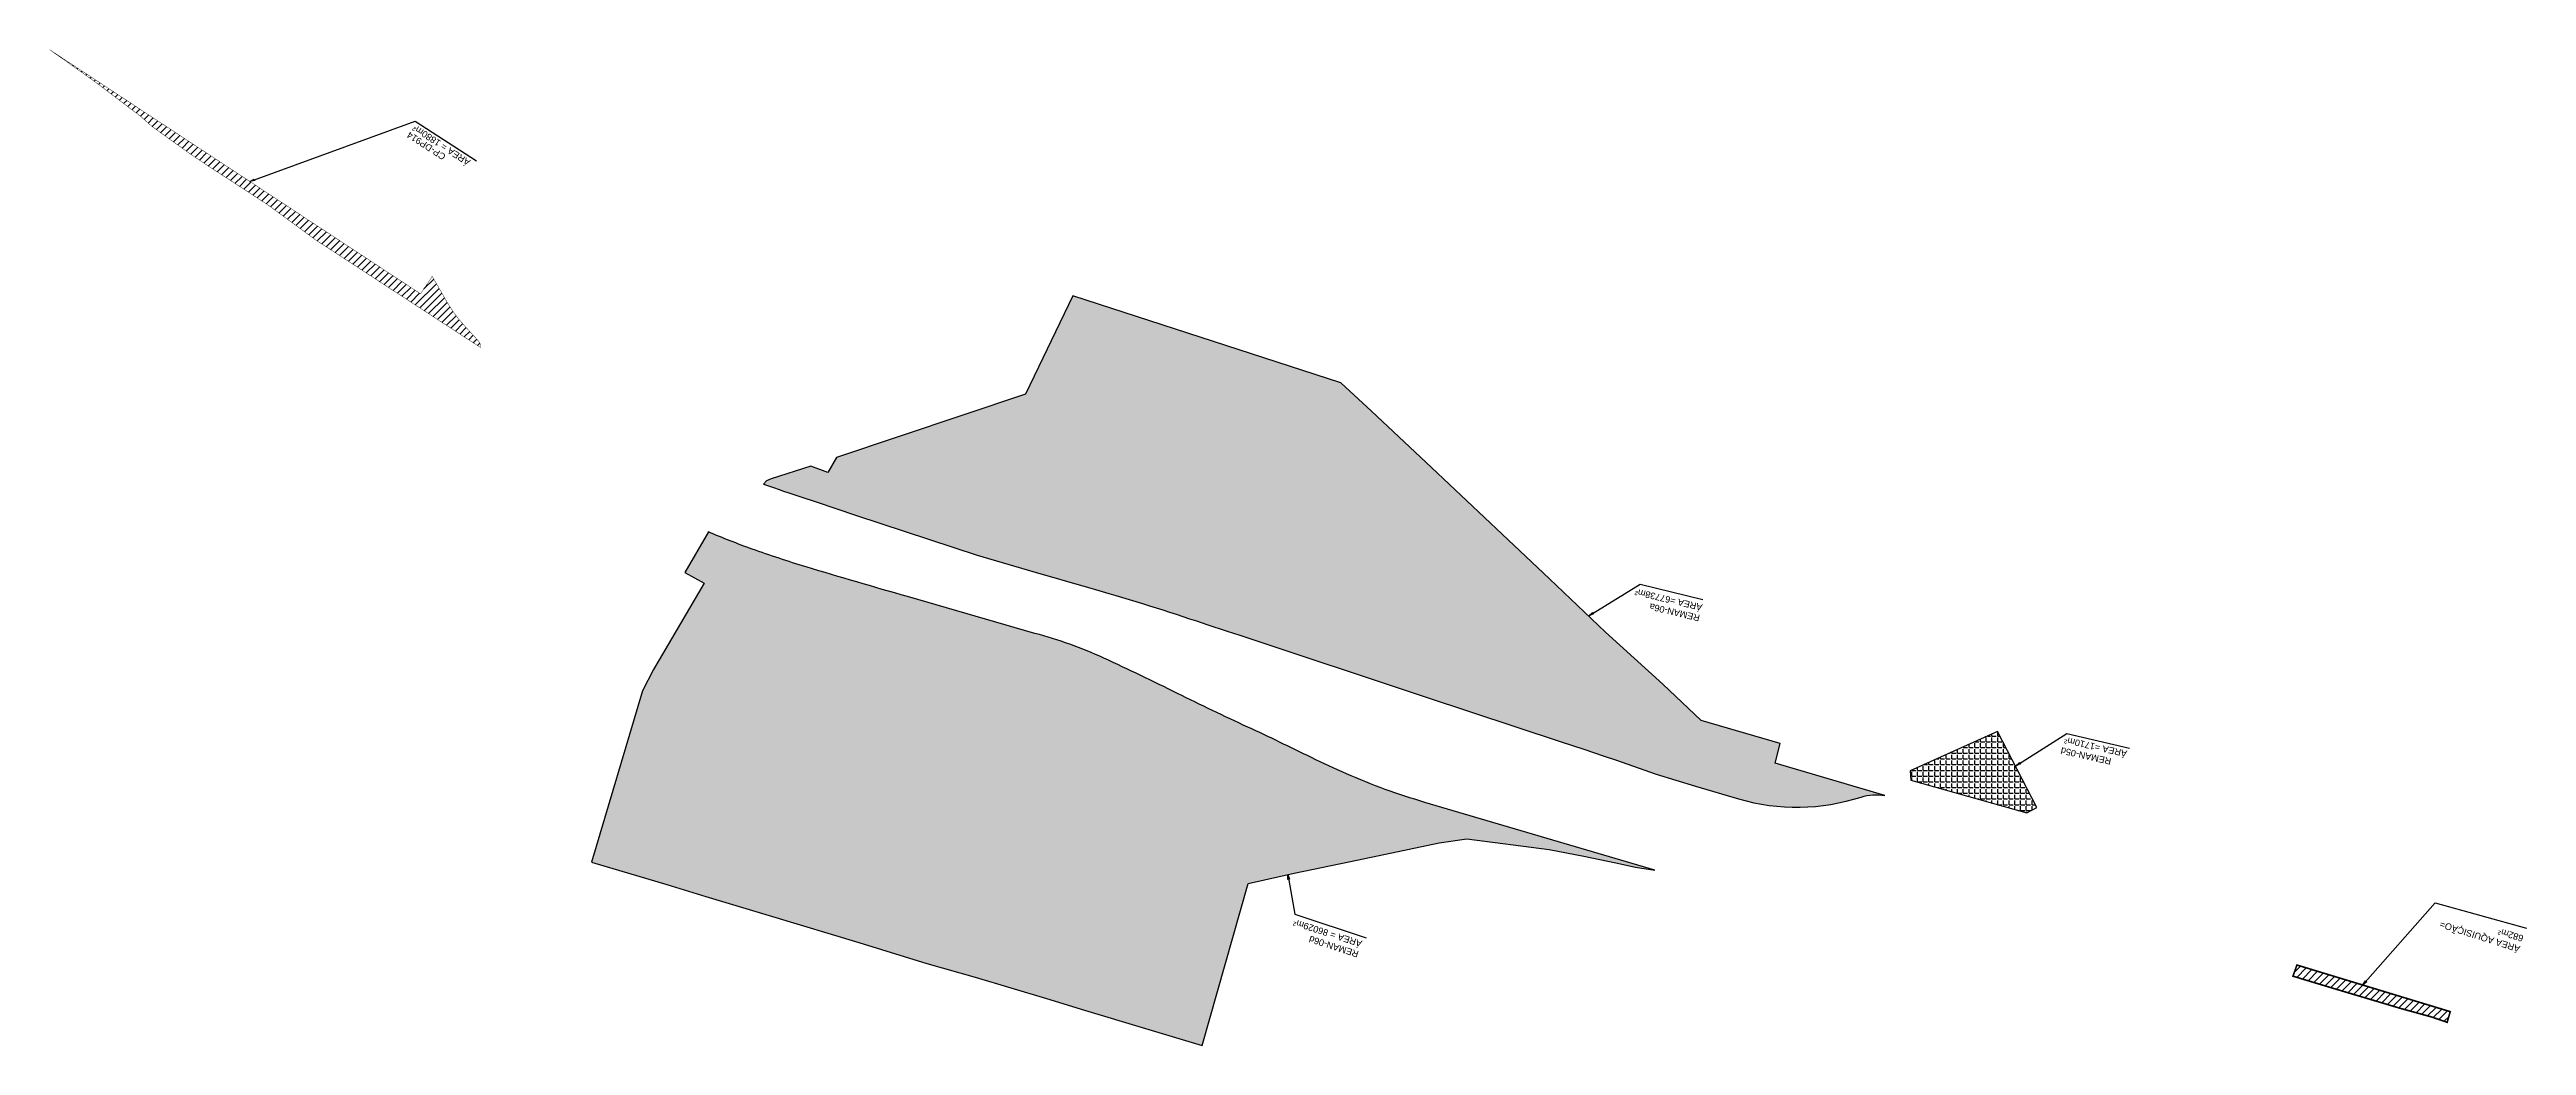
# Model space of a CAD drawing. Header units: metres. Extents: x 287051 to 328239, y 7396995 to 7466021.
# Drawn here: x 287051 to 288562, y 7465177 to 7465784 of the extents above; entities that cross this region are included whole.
import ezdxf

# ---------------------------------------------------------------- set-up
doc = ezdxf.new("R2010")
doc.units = ezdxf.units.M
doc.header["$LTSCALE"] = 10
doc.layers.add('_ÁREA REMANESCENTE', color=7, linetype='Continuous', lineweight=25, true_color=0xdb00db)
for name, color, linetype in [('DESAPROPRIAÇÃO', 160, 'Continuous'), ('F-HATCH-PUBLICA', 240, 'Continuous'), ('U-HZ-TEXTO-DESAP', 2, 'Continuous')]:
    doc.layers.add(name, color=color, linetype=linetype)
doc.styles.add('ARIAL', font='arial.ttf')
doc.styles.add('DIM', font='arial.ttf', dxfattribs={"width": 0.8})
doc.dimstyles.new('U-1_2000', dxfattribs={"dimscale": 2, "dimtxt": 1.5, "dimasz": 0.75, "dimexe": 0.75, "dimexo": 0.75, "dimgap": 0.25, "dimtad": 1, "dimzin": 4, "dimtxsty": 'DIM', "dimblk": 'ARCHTICK', "dimcen": 0.7, "dimdle": 0.75, "dimclrd": 256, "dimclre": 256, "dimclrt": 256, "dimaunit": 1, "dimadec": 3, "dimazin": 2, "dimtfac": 1, "dimtofl": 0, "dimtmove": 0, "dimatfit": 3, "dimldrblk": 'CLOSEDBLANK', "dimfxl": 0, "dimtolj": 1, "dimtzin": 0, "dimlwd": -1, "dimlwe": -1, "dimarcsym": 0})
pattern_1 = [(0, (0, 0), (0, 3.4925), [2.54, -0.9525]), (90, (0, 0), (-3.4925, 2.138539473011066e-16), [2.54, -0.9525])]
pattern_2 = [(45, (0, 0), (-2.245064030267288, 2.245064030267288), [])]

# ---------------------------------------------------------------- blocks, each defined once
blk = doc.blocks.new('_ArchTick')
at = {"color": 0, "linetype": 'ByBlock', "const_width": 0.15}
blk.add_lwpolyline([(-0.5, -0.5), (0.5, 0.5)], dxfattribs=at)

msp = doc.modelspace()

# ---------------------------------------------------------------- hatches: boundary and pattern name
at = {"layer": '_ÁREA REMANESCENTE'}
h = msp.add_hatch(dxfattribs=at)
h.set_pattern_fill('ANGLE', color=256, scale=0.5)
h.set_pattern_definition(pattern_1)
edge = h.paths.add_edge_path()
edge.add_line((287616.8917238708, 7465475.684213278), (287650.9138177161, 7465465.859826015))
edge.add_line((287650.9138177161, 7465465.859826015), (287684.9359115614, 7465456.035438753))
edge.add_arc((287193.6078700068, 7463754.554390518), 1771.000000542029, 71.66712841147671, 73.89313766774882, ccw=False)
edge.add_line((287750.6530853036, 7465435.667602064), (287757.0802245087, 7465433.537937555))
edge.add_line((287757.0802245087, 7465433.537937555), (287769.4996657326, 7465429.422693999))
edge.add_line((287769.4996657326, 7465429.422693999), (287777.1876894973, 7465426.875229127))
edge.add_line((287777.1876894973, 7465426.875229127), (287890.2666686895, 7465389.405947535))
edge.add_line((287890.2666686895, 7465389.405947535), (287973.1729871379, 7465361.934526995))
edge.add_line((287973.1729871379, 7465361.934526995), (287986.9631560821, 7465357.365085999))
edge.add_line((287986.9631560821, 7465357.365085999), (287999.4378911715, 7465353.231520546))
edge.add_line((287999.4378911715, 7465353.231520546), (288006.3946926486, 7465350.926349811))
edge.add_line((288006.3946926486, 7465350.926349811), (288031.0908655037, 7465342.097480283))
edge.add_line((288031.0908655037, 7465342.097480283), (288055.0915449517, 7465334.776314882))
edge.add_line((288055.0915449517, 7465334.776314882), (288081.4544622951, 7465327.073801556))
edge.add_line((288081.4544622951, 7465327.073801556), (288082.4446481728, 7465326.788698748))
edge.add_arc((288116.8828273848, 7465447.86433637), 125.8781085533273, 254.1223795147196, 285.9683568250591)
edge.add_line((288151.5127045091, 7465326.8433885), (288152.4721753557, 7465327.058665923))
edge.add_line((288152.4721753557, 7465327.058665923), (288154.2639641256, 7465327.664677406))
edge.add_line((288154.2639641256, 7465327.664677406), (288156.2284295573, 7465328.218593518))
edge.add_arc((288165.4556862226, 7465297.342515931), 32.22536939696772, 81.2191494677329, 106.6386747261999, ccw=False)
edge.add_line((288170.3750674157, 7465329.190186512), (288103.7120059263, 7465348.889882446))
edge.add_line((288103.7120059263, 7465348.889882446), (288106.8455812771, 7465360.904734635))
edge.add_line((288106.8455812771, 7465360.904734635), (288058.7065541639, 7465374.849672844))
edge.add_line((288058.7065541639, 7465374.849672844), (288035.2188270641, 7465397.028109523))
edge.add_line((288035.2188270641, 7465397.028109523), (288000.3215003997, 7465428.770777094))
edge.add_line((288000.3215003997, 7465428.770777094), (287966.0184689933, 7465461.279699996))
edge.add_line((287966.0184689933, 7465461.279699996), (287937.1756603302, 7465488.519141537))
edge.add_line((287937.1756603302, 7465488.519141537), (287894.0228747741, 7465529.17854884))
edge.add_line((287894.0228747741, 7465529.17854884), (287857.4544571375, 7465563.521595452))
edge.add_line((287857.4544571375, 7465563.521595452), (287838.7680929808, 7465580.785540672))
edge.add_line((287838.7680929808, 7465580.785540672), (287675.2128512012, 7465634.014103883))
edge.add_line((287675.2128512012, 7465634.014103883), (287646.3721214392, 7465574.06559612))
edge.add_line((287646.3721214392, 7465574.06559612), (287531.0637477795, 7465535.249560706))
edge.add_line((287531.0637477795, 7465535.249560706), (287525.7948467706, 7465526.249956472))
edge.add_line((287525.7948467706, 7465526.249956472), (287515.4098481365, 7465530.122539154))
edge.add_line((287515.4098481365, 7465530.122539154), (287491.2566463849, 7465522.41612271))
edge.add_line((287491.2566463849, 7465522.41612271), (287488.3763262287, 7465521.082020596))
edge.add_line((287488.3763262287, 7465521.082020596), (287486.6678875622, 7465519.039536205))
edge.add_line((287486.6678875622, 7465519.039536205), (287492.699533717, 7465516.945351625))
edge.add_line((287492.699533717, 7465516.945351625), (287496.0615871915, 7465515.77804831))
edge.add_line((287496.0615871915, 7465515.77804831), (287498.7311798719, 7465514.851167044))
edge.add_line((287498.7311798719, 7465514.851167044), (287502.0517238405, 7465513.750498516))
edge.add_line((287502.0517238405, 7465513.750498516), (287508.8525277605, 7465511.496220025))
edge.add_line((287508.8525277605, 7465511.496220025), (287519.2656290759, 7465508.044564812))
edge.add_line((287519.2656290759, 7465508.044564812), (287542.7565452096, 7465500.257975523))
edge.add_line((287542.7565452096, 7465500.257975523), (287587.7748707914, 7465485.335645133))
edge.add_line((287587.7748707914, 7465485.335645133), (287616.8917238708, 7465475.684213278))
h = msp.add_hatch(dxfattribs=at)
h.set_pattern_fill('ANGLE', color=256, scale=0.5)
h.set_pattern_definition(pattern_1)
h.paths.add_polyline_path([(287842.2379002731, 7465342.311442346, -0.01245824979659226), (287820.828667762, 7465352.273520339, 0.006744802357153811), (287781.9948326581, 7465370.886249147, -0.006744802357163847), (287739.1219865809, 7465391.434841762, 0.006726713699568094), (287694.2246564224, 7465412.955749815, 0.04473018511837362), (287652.1895079435, 7465428.02056682), (287574.4827265845, 7465450.45955945, -0.00357490147704832), (287512.5360939421, 7465468.592956796, -0.01157362791554884), (287479.7458366638, 7465479.467714532, -0.01552574788822971), (287453.0667188455, 7465489.941566145), (287438.5124069402, 7465465.243496116), (287450.3161265117, 7465458.769485892), (287419.4735449009, 7465405.984972347), (287412.7503925018, 7465393.056264739), (287381.6548207911, 7465288.54746896), (287427.5512221952, 7465274.885974671), (287451.3579812406, 7465267.436084451), (287491.9841075249, 7465255.328705344), (287544.6816820808, 7465239.545706335), (287586.3184816475, 7465226.739498892), (287615.7445286644, 7465218.296832825), (287659.2812968806, 7465205.231730883), (287682.4214103451, 7465198.24146784), (287719.5719113159, 7465186.968564389), (287754.2285795261, 7465176.652430554), (287782.2896107237, 7465275.555275081), (287810.3319026321, 7465281.695699691), (287843.7681976114, 7465288.585672492), (287862.2226409763, 7465292.487736419), (287898.7319431035, 7465300.249422382), (287915.7504324288, 7465302.76615861), (287965.9071917412, 7465296.226797215), (287987.1010142937, 7465292.046722606), (288006.6441062199, 7465288.025444802), (288018.4912232425, 7465285.39134626), (288030.3306257716, 7465283.582061964), (287889.9549204359, 7465324.966512752, -0.03098805210466174)])
h = msp.add_hatch(dxfattribs=at)
h.set_pattern_fill('ANGLE', color=256, scale=0.5)
h.set_pattern_definition(pattern_1)
h.paths.add_polyline_path([(288257.2190085693, 7465318.472293392), (288263.4442186588, 7465321.732320718), (288239.4168499941, 7465368.090164868), (288186.1184557396, 7465344.25342902), (288186.5796627677, 7465338.533685221)])
at = {"layer": 'DESAPROPRIAÇÃO', "transparency": 33554687}
h = msp.add_hatch(dxfattribs=at)
h.set_pattern_fill('ANSI31', color=256)
h.set_pattern_definition(pattern_2)
edge = h.paths.add_edge_path()
edge.add_line((287051.155744136, 7465784.086287594), (287277.4183430456, 7465635.143752088))
edge.add_line((287277.4183430456, 7465635.143752088), (287284.477237518, 7465645.867107933))
edge.add_line((287284.477237518, 7465645.867107933), (287293.6219580373, 7465630.020473466))
edge.add_arc((287363.4626756179, 7465670.323911049), 80.63555613497546, 209.988234686753, 222.9326769091272)
edge.add_arc((286539.6296294089, 7464903.89496663), 1044.581851688549, 42.26264139064989, 42.932676909094425, ccw=False)
edge.add_arc((287308.9452541831, 7465603.001924641), 5.064141757001142, -6.68654695430638, 42.26264139098629, ccw=False)
edge.add_line((287313.9749497311, 7465602.412268446), (287259.6406863665, 7465637.883647311))
edge.add_line((287259.6406863665, 7465637.883647311), (287213.3851704688, 7465668.08092666))
edge.add_line((287213.3851704688, 7465668.08092666), (287184.0945232526, 7465689.536427964))
edge.add_line((287184.0945232526, 7465689.536427964), (287144.0446658098, 7465715.650703037))
edge.add_line((287144.0446658098, 7465715.650703037), (287134.8718714147, 7465721.932101311))
edge.add_line((287134.8718714147, 7465721.932101311), (287113.3143994936, 7465737.441412685))
edge.add_line((287113.3143994936, 7465737.441412685), (287106.7971883233, 7465743.300761139))
edge.add_line((287106.7971883233, 7465743.300761139), (287078.5054288565, 7465764.741045259))
edge.add_line((287078.5054288565, 7465764.741045259), (287051.1557441419, 7465784.086287591))
at = {"layer": 'F-HATCH-PUBLICA'}
h = msp.add_hatch(dxfattribs=at)
h.set_pattern_fill('ANSI31', color=256)
h.set_pattern_definition(pattern_2)
h.paths.add_polyline_path([(288422.1057986936, 7465225.719077191), (288419.6544759963, 7465218.924934912), (288443.85552984, 7465211.611361212), (288485.710585141, 7465199.125839225), (288504.2013553808, 7465194.044011504), (288513.7384036265, 7465190.771711621), (288515.5990227913, 7465197.281354121)])

# ---------------------------------------------------------------- linework, layer by layer
at = {"layer": '_ÁREA REMANESCENTE'}
for points in [[(287616.8917238708, 7465475.684213278), (287650.9138177161, 7465465.859826015), (287684.9359115614, 7465456.035438753, -0.009713103115571059), (287750.6530853036, 7465435.667602064), (287757.0802245087, 7465433.537937555), (287769.4996657326, 7465429.422693999), (287777.1876894973, 7465426.875229127), (287890.2666686895, 7465389.405947535), (287973.1729871379, 7465361.934526995), (287986.9631560821, 7465357.365085999), (287999.4378911715, 7465353.231520546), (288006.3946926486, 7465350.926349811), (288031.0908655037, 7465342.097480283), (288055.0915449517, 7465334.776314882), (288081.4544622951, 7465327.073801556), (288081.4544622951, 7465327.073801556), (288081.4544622951, 7465327.073801556), (288081.4544622951, 7465327.073801556, 0.1509934209650813), (288156.2284295573, 7465328.218593518), (288156.2284295573, 7465328.218593518, -0.1134745594568034), (288170.639565818, 7465329.148204496), (288103.7120059263, 7465348.889882446), (288106.8455812771, 7465360.904734635), (288058.7065541639, 7465374.849672844), (288035.2188270641, 7465397.028109523), (288000.3215003997, 7465428.770777094), (287966.0184689933, 7465461.279699996), (287937.1756603302, 7465488.519141537), (287894.0228747741, 7465529.17854884), (287857.4544571375, 7465563.521595452), (287838.7680929808, 7465580.785540672), (287675.2128512012, 7465634.014103883), (287646.3721214392, 7465574.06559612), (287531.0637477795, 7465535.249560706), (287525.7948467706, 7465526.249956472), (287515.4098481365, 7465530.122539154), (287491.2566463849, 7465522.41612271), (287488.3763262287, 7465521.082020596), (287486.6678875622, 7465519.039536205), (287492.699533717, 7465516.945351625), (287496.0615871915, 7465515.77804831), (287498.7311798719, 7465514.851167044), (287502.0517238405, 7465513.750498516), (287508.8525277605, 7465511.496220025), (287519.2656290759, 7465508.044564812), (287542.7565452096, 7465500.257975523), (287587.7748707914, 7465485.335645133)], [(287842.2379002731, 7465342.311442346, -0.01245824979659226), (287820.828667762, 7465352.273520339, 0.006744802357153811), (287781.9948326581, 7465370.886249147, -0.006744802357163847), (287739.1219865809, 7465391.434841762, 0.006726713699568094), (287694.2246564224, 7465412.955749815, 0.04473018511837362), (287652.1895079435, 7465428.02056682), (287574.4827265845, 7465450.45955945, -0.00357490147704832), (287512.5360939421, 7465468.592956796, -0.01157362791554884), (287479.7458366638, 7465479.467714532, -0.01552574788822971), (287453.0667188455, 7465489.941566145), (287438.5124069402, 7465465.243496116), (287450.3161265117, 7465458.769485892), (287419.4735449009, 7465405.984972347), (287412.7503925018, 7465393.056264739), (287381.6548207911, 7465288.54746896), (287427.5512221952, 7465274.885974671), (287451.3579812406, 7465267.436084451), (287491.9841075249, 7465255.328705344), (287544.6816820808, 7465239.545706335), (287586.3184816475, 7465226.739498892), (287615.7445286644, 7465218.296832825), (287659.2812968806, 7465205.231730883), (287682.4214103451, 7465198.24146784), (287719.5719113159, 7465186.968564389), (287754.2285795261, 7465176.652430554), (287782.2896107237, 7465275.555275081), (287810.3319026321, 7465281.695699691), (287843.7681976114, 7465288.585672492), (287862.2226409763, 7465292.487736419), (287898.7319431035, 7465300.249422382), (287915.7504324288, 7465302.76615861), (287965.9071917412, 7465296.226797215), (287987.1010142937, 7465292.046722606), (288006.6441062199, 7465288.025444802), (288018.4912232425, 7465285.39134626), (288030.3306257716, 7465283.582061964), (287889.9549204359, 7465324.966512752, -0.03098805210466174), (287842.2379002731, 7465342.311442346, -0.01245824979659226)]]:
    msp.add_lwpolyline(points, format="xyb", close=True, dxfattribs=at)
at = {"layer": '_ÁREA REMANESCENTE', "flags": 128}
msp.add_lwpolyline([(288257.2190085693, 7465318.472293392), (288263.4442186588, 7465321.732320718), (288239.4168499941, 7465368.090164868), (288186.1184557396, 7465344.25342902), (288186.5796627677, 7465338.533685221), (288257.2190085956, 7465318.472293405)], dxfattribs=at)
at = {"layer": 'DESAPROPRIAÇÃO', "transparency": 33554687, "const_width": 0.25, "flags": 128}
msp.add_lwpolyline([(287051.155744136, 7465784.086287594), (287277.4183430456, 7465635.143752088), (287284.477237518, 7465645.867107933), (287293.6219580373, 7465630.020473466, 0.05654092027805596), (287304.4249862064, 7465615.399925923, -0.002923589805171336), (287312.6930723708, 7465606.407712446, -0.2168891353849966), (287313.9749497311, 7465602.412268446), (287259.6406863665, 7465637.883647311), (287213.3851704688, 7465668.08092666), (287184.0945232526, 7465689.536427964), (287144.0446658098, 7465715.650703037), (287134.8718714147, 7465721.932101311), (287113.3143994936, 7465737.441412685), (287106.7971883233, 7465743.300761139), (287078.5054288565, 7465764.741045259), (287051.1557441419, 7465784.086287591)], format="xyb", dxfattribs=at)
at = {"layer": 'F-HATCH-PUBLICA', "const_width": 0.9999999999999998, "flags": 128}
msp.add_lwpolyline([(288422.1057986936, 7465225.719077191), (288419.6544759963, 7465218.924934912), (288443.85552984, 7465211.611361212), (288485.710585141, 7465199.125839225), (288504.2013553808, 7465194.044011504), (288513.7384036265, 7465190.771711621), (288515.5990227913, 7465197.281354121), (288422.1057986936, 7465225.719077191)], close=True, dxfattribs=at)

# ---------------------------------------------------------------- texts
at = {"layer": 'U-HZ-TEXTO-DESAP', "style": 'ARIAL'}
for s, p in [('CP-DP914', (287293.1206750108, 7465719.855599477)), ('ÁREA = 1880m²', (287308.1667098101, 7465716.490796651))]:
    msp.add_text(s, height=4, rotation=146.9641465078874, dxfattribs=at).set_placement(p)
at = {"layer": 'U-HZ-TEXTO-DESAP', "color": 2, "linetype": 'Continuous', "lineweight": -3, "attachment_point": 7, "style": 'ARIAL'}
for s, insert, char_height, width, rotation in [('\\pi41.953;{\\C256;\\P\\pi0;REMAN-06a\\PÁREA =67738m²}', (288059.6979698078, 7465445.74827025), 4, 41.95333855019191, 166.60937218617084), ('\\pi137.38;{\\C256;\\P\\pi106.86;REMAN-05d\\P\\pi98.491;ÁREA =1710m²}', (288414.8786515752, 7465334.972163644), 4, 137.3774242956851, 167.3709872969185), ('\\pi50.968;{\\C256;\\P\\pi0;REMAN-06d\\PÁREA = 86029m²}', (287852.1116251433, 7465240.447551541), 4, 50.96789704369485, 162.09253322206362), ('ÁREA AQUISIÇÃO=\\P682m²', (288560.6525178057, 7465243.669639688), 3.999999999999991, 52.51180698034496, 162.45595858374335)]:
    msp.add_mtext(s, dxfattribs=dict(at, insert=insert, char_height=char_height, width=width, rotation=rotation))

# ---------------------------------------------------------------- leaders
at = {"layer": 'U-HZ-TEXTO-DESAP', "color": 2, "linetype": 'Continuous', "lineweight": -3}
for points in [[(287173.2176559949, 7465703.701608173), (287274.0689603169, 7465740.608569885), (287311.4788440915, 7465716.26413974)], [(287990.0796566664, 7465438.771519709), (288021.4454751769, 7465458.116737252), (288059.618019426, 7465448.676734071)], [(288250.6084475978, 7465347.263343384), (288281.7143526152, 7465367.02377571), (288320.0090038055, 7465358.092007426)], [(287806.4220071193, 7465280.973916824), (287810.8314679686, 7465256.707206691), (287854.1936077622, 7465242.276409088)], [(288462.344024615, 7465213.574292182), (288506.3675543688, 7465263.748942986), (288562.1097756267, 7465248.272706213)]]:
    msp.add_leader(points, dimstyle='U-1_2000', override={"dimscale": 1, "dimasz": 3}, dxfattribs=at)

doc.saveas('drawing.dxf')
